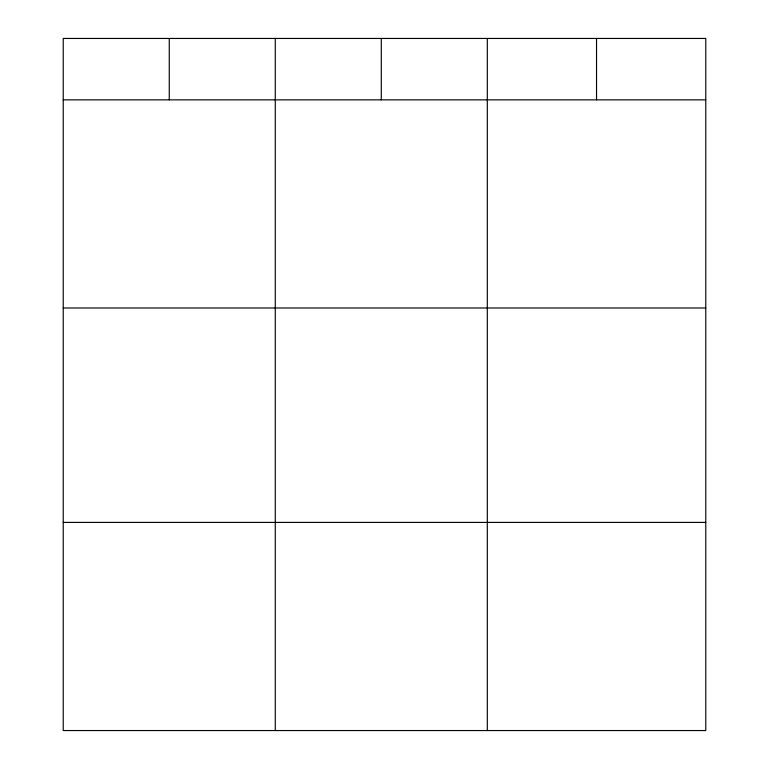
<?xml version="1.0" encoding="UTF-8"?>
<svg xmlns="http://www.w3.org/2000/svg" width="769" height="769" viewBox="0 0 769 769"><rect width="100%" height="100%" fill="white"/><g stroke="black" fill="none" stroke-linecap="round" stroke-linejoin="round"><path stroke-width="1.15" d="M705.769 307.984L705.769 38.45L63.231 38.45L63.231 730.55L705.769 730.55L705.769 307.984L63.231 307.984M63.231 99.855L705.769 99.855M63.231 522.42L705.769 522.42M596.533 38.45L596.533 99.855M487.306 38.45L487.306 730.55M381.289 38.45L381.289 99.855M275.273 38.45L275.273 730.55M169.257 38.45L169.257 99.855"/></g></svg>
